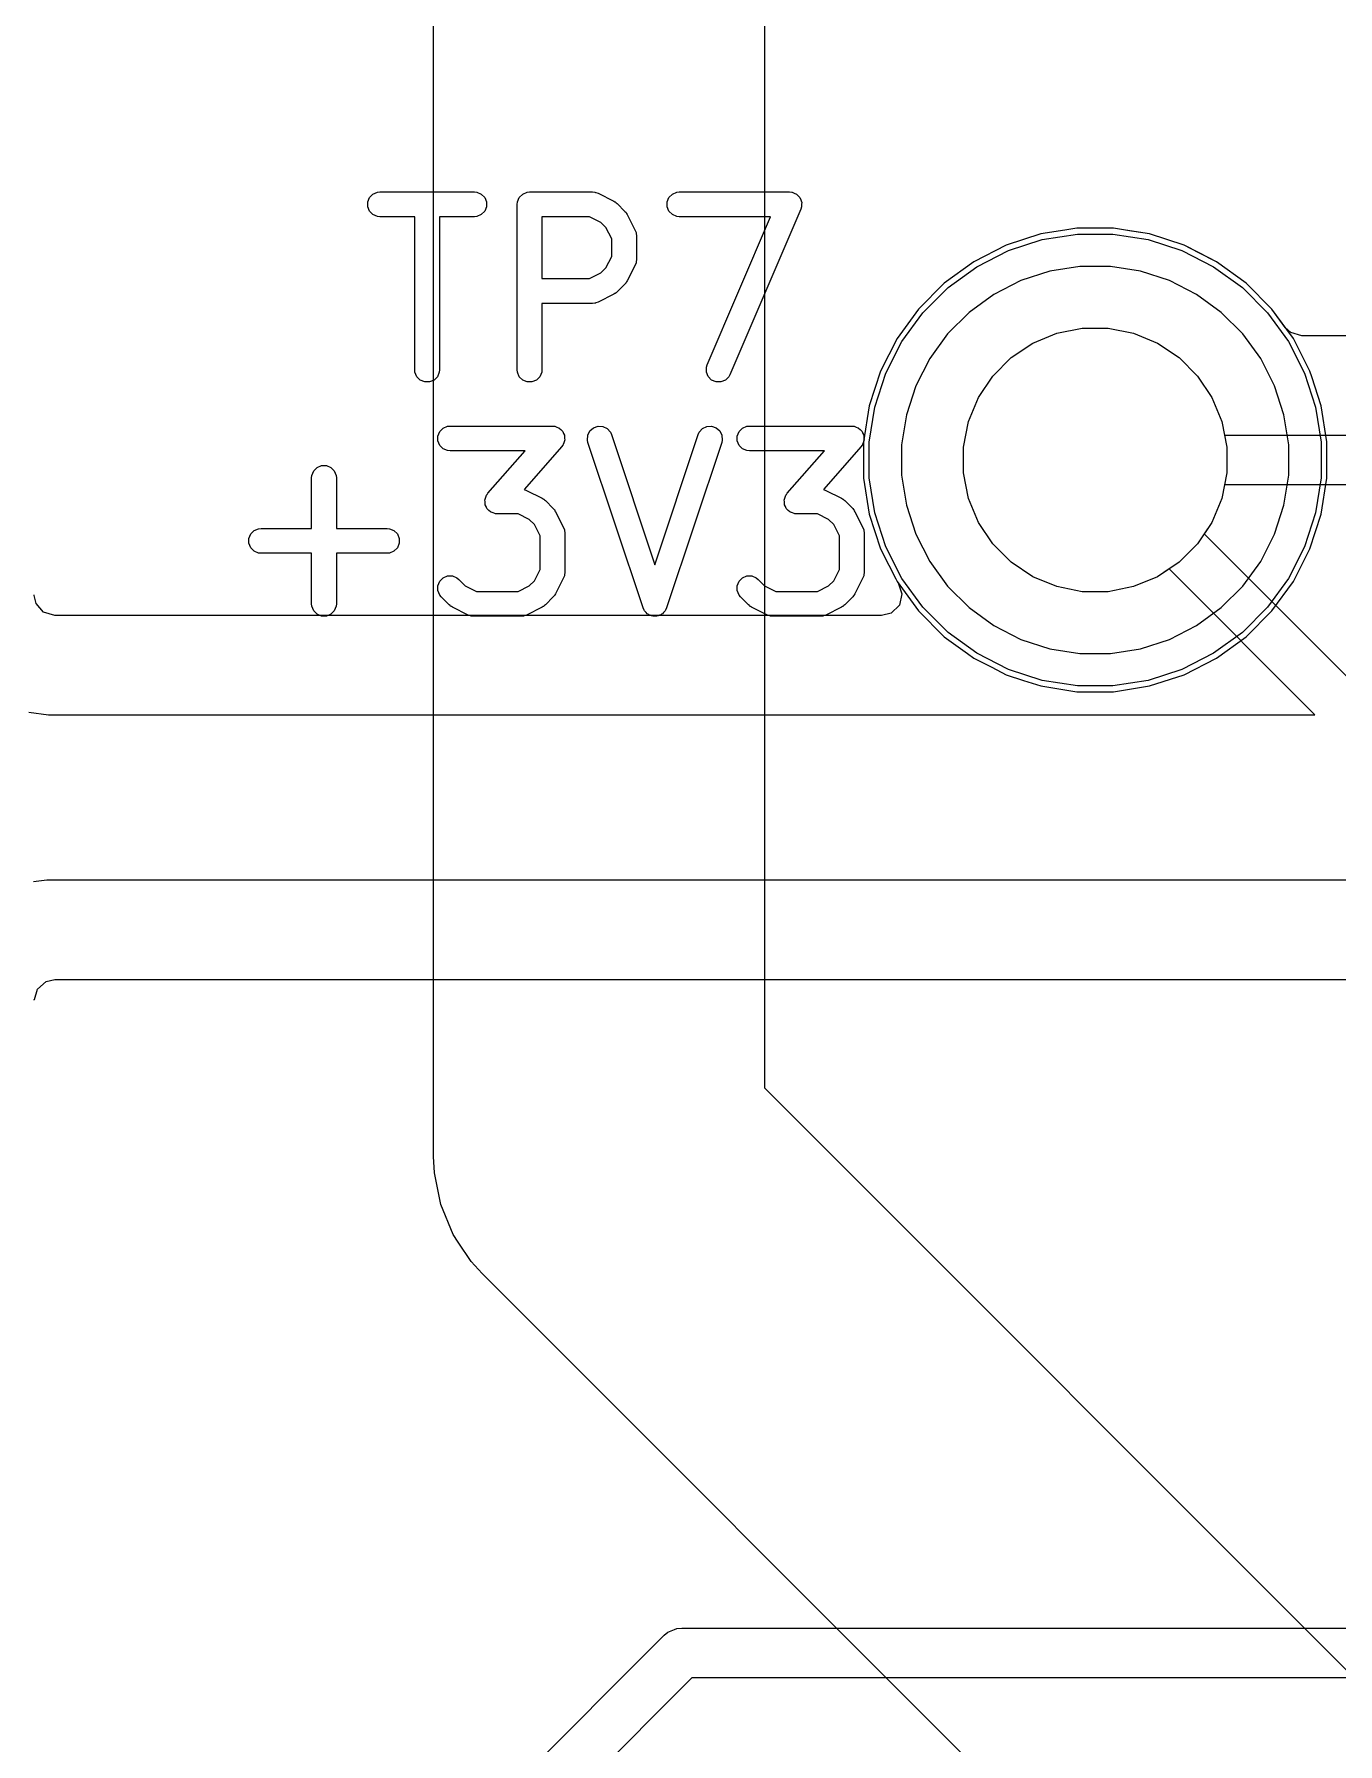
# Model space of a CAD drawing. Header units: inches. Extents: x 1.3 to 5.24, y -7.03 to -1.12.
# Drawn here: x 3.2908 to 3.601, y -2.4823 to -2.0754 of the extents above; entities that cross this region are included whole.
import ezdxf

# ---------------------------------------------------------------- set-up
doc = ezdxf.new("R2010")
doc.units = ezdxf.units.IN
doc.header["$MEASUREMENT"] = 0
for name, color, linetype, true_color in [('B.Cu', 153, 'CONTINUOUS', 0x4d7fc4), ('B.Mask', 4, 'CONTINUOUS', 0x02ffee), ('F.Cu', 13, 'CONTINUOUS', 0xc83434), ('F.Mask', 201, 'CONTINUOUS', 0xd864ff), ('F.Silkscreen', 41, 'CONTINUOUS', 0xf2eda1), ('In1.Cu', 91, 'CONTINUOUS', 0x7fc87f), ('In2.Cu', 33, 'CONTINUOUS', 0xce7d2c)]:
    doc.layers.add(name, color=color, linetype=linetype, true_color=true_color)

msp = doc.modelspace()

# ---------------------------------------------------------------- linework, layer by layer
at = {"layer": 'B.Cu', "linetype": 'CONTINUOUS'}
for p, q in [((3.5304, -2.12299), (3.52214, -2.12567)), ((3.53611, -2.12209), (3.5304, -2.12299)), ((3.53897, -2.12163), (3.53611, -2.12209)), ((3.54765, -2.12163), (3.53897, -2.12163)), ((3.55193, -2.12231), (3.54765, -2.12163)), ((3.55622, -2.12299), (3.55193, -2.12231)), ((3.56447, -2.12567), (3.55622, -2.12299)), ((3.52214, -2.12567), (3.51441, -2.12961)), ((3.52214, -2.12567), (3.52214, -2.12567)), ((3.56794, -2.12744), (3.56447, -2.12567)), ((3.56447, -2.12567), (3.56447, -2.12567)), ((3.57221, -2.12961), (3.56794, -2.12744)), ((3.51441, -2.12961), (3.50739, -2.13471)), ((3.57923, -2.13471), (3.57221, -2.12961)), ((3.57221, -2.12961), (3.57221, -2.12961)), ((3.57221, -2.12961), (3.57221, -2.12961)), ((3.50739, -2.13471), (3.50125, -2.14085)), ((3.50739, -2.13471), (3.50739, -2.13471)), ((3.58536, -2.14085), (3.57923, -2.13471)), ((3.57923, -2.13471), (3.57923, -2.13471)), ((3.50125, -2.14085), (3.49615, -2.14787)), ((3.50125, -2.14085), (3.50125, -2.14085)), ((3.58888, -2.14569), (3.58536, -2.14085)), ((3.58536, -2.14085), (3.58536, -2.14085)), ((3.49615, -2.14787), (3.49221, -2.15561)), ((3.52846, -2.14899), (3.53416, -2.14663)), ((3.53416, -2.14663), (3.54022, -2.14543)), ((3.54022, -2.14543), (3.54639, -2.14543)), ((3.54639, -2.14543), (3.55245, -2.14663)), ((3.55245, -2.14663), (3.55815, -2.14899)), ((3.59047, -2.14787), (3.58888, -2.14569)), ((3.59254, -2.15195), (3.59047, -2.14787)), ((3.52333, -2.15242), (3.52846, -2.14899)), ((3.55815, -2.14899), (3.56329, -2.15242)), ((3.59441, -2.15561), (3.59254, -2.15195)), ((3.49221, -2.15561), (3.48953, -2.16386)), ((3.49221, -2.15561), (3.49221, -2.15561)), ((3.51896, -2.15679), (3.52333, -2.15242)), ((3.56329, -2.15242), (3.56765, -2.15679)), ((3.59486, -2.15702), (3.59441, -2.15561)), ((3.59441, -2.15561), (3.59441, -2.15561)), ((3.51553, -2.16192), (3.51896, -2.15679)), ((3.56765, -2.15679), (3.57108, -2.16192)), ((3.59709, -2.16386), (3.59486, -2.15702)), ((3.48953, -2.16386), (3.48817, -2.17243)), ((3.51317, -2.16763), (3.51553, -2.16192)), ((3.57108, -2.16192), (3.57345, -2.16763)), ((3.59844, -2.17243), (3.59709, -2.16386)), ((3.51196, -2.17368), (3.51317, -2.16763)), ((3.57345, -2.16763), (3.57465, -2.17368)), ((3.48817, -2.17243), (3.48817, -2.18111)), ((3.59844, -2.18111), (3.59844, -2.17243)), ((3.51196, -2.17986), (3.51196, -2.17368)), ((3.57465, -2.17368), (3.57465, -2.17986)), ((3.51317, -2.18591), (3.51196, -2.17986)), ((3.57465, -2.17986), (3.57345, -2.18591)), ((3.48817, -2.18111), (3.48953, -2.18968)), ((3.59709, -2.18968), (3.59844, -2.18111)), ((3.51553, -2.19162), (3.51317, -2.18591)), ((3.57345, -2.18591), (3.57108, -2.19162)), ((3.48953, -2.18968), (3.49221, -2.19794)), ((3.51896, -2.19675), (3.51553, -2.19162)), ((3.57108, -2.19162), (3.56765, -2.19675)), ((3.59441, -2.19794), (3.59709, -2.18968)), ((3.52333, -2.20112), (3.51896, -2.19675)), ((3.56765, -2.19675), (3.56329, -2.20112)), ((3.49221, -2.19794), (3.49221, -2.19794)), ((3.49221, -2.19794), (3.49419, -2.20183)), ((3.59047, -2.20567), (3.59441, -2.19794)), ((3.49419, -2.20183), (3.49583, -2.20505)), ((3.52846, -2.20455), (3.52333, -2.20112)), ((3.53416, -2.20691), (3.52846, -2.20455)), ((3.55815, -2.20455), (3.55245, -2.20691)), ((3.56329, -2.20112), (3.55815, -2.20455)), ((3.49583, -2.20505), (3.49615, -2.20567)), ((3.49615, -2.20567), (3.50125, -2.21269)), ((3.54022, -2.20812), (3.53416, -2.20691)), ((3.54639, -2.20812), (3.54022, -2.20812)), ((3.55245, -2.20691), (3.54639, -2.20812)), ((3.58536, -2.21269), (3.59047, -2.20567)), ((3.50125, -2.21269), (3.50125, -2.21269)), ((3.50125, -2.21269), (3.50739, -2.21883)), ((3.57923, -2.21883), (3.58536, -2.21269)), ((3.50739, -2.21883), (3.50739, -2.21883)), ((3.50739, -2.21883), (3.51288, -2.22282)), ((3.57221, -2.22393), (3.57923, -2.21883)), ((3.51288, -2.22282), (3.51441, -2.22393)), ((3.51441, -2.22393), (3.51868, -2.2261)), ((3.56447, -2.22787), (3.57221, -2.22393)), ((3.51868, -2.2261), (3.52214, -2.22787)), ((3.52214, -2.22787), (3.52214, -2.22787)), ((3.52214, -2.22787), (3.52627, -2.22921)), ((3.52627, -2.22921), (3.5304, -2.23055)), ((3.55622, -2.23055), (3.56447, -2.22787)), ((3.5304, -2.23055), (3.53897, -2.23191)), ((3.53897, -2.23191), (3.53897, -2.23191)), ((3.53897, -2.23191), (3.54765, -2.23191)), ((3.54765, -2.23191), (3.55622, -2.23055)), ((3.54765, -2.23191), (3.54765, -2.23191))]:
    msp.add_line(p, q, dxfattribs=at)
at = {"layer": 'B.Mask', "linetype": 'CONTINUOUS'}
for p, q in [((3.52846, -2.14899), (3.53416, -2.14663)), ((3.53416, -2.14663), (3.54022, -2.14543)), ((3.54022, -2.14543), (3.54639, -2.14543)), ((3.54639, -2.14543), (3.55245, -2.14663)), ((3.55245, -2.14663), (3.55815, -2.14899)), ((3.52333, -2.15242), (3.52846, -2.14899)), ((3.55815, -2.14899), (3.56329, -2.15242)), ((3.51896, -2.15679), (3.52333, -2.15242)), ((3.56329, -2.15242), (3.56765, -2.15679)), ((3.51553, -2.16192), (3.51896, -2.15679)), ((3.56765, -2.15679), (3.57108, -2.16192)), ((3.51317, -2.16763), (3.51553, -2.16192)), ((3.57108, -2.16192), (3.57345, -2.16763)), ((3.51196, -2.17368), (3.51317, -2.16763)), ((3.57345, -2.16763), (3.57465, -2.17368)), ((3.51196, -2.17986), (3.51196, -2.17368)), ((3.57465, -2.17368), (3.57465, -2.17986)), ((3.51317, -2.18591), (3.51196, -2.17986)), ((3.57465, -2.17986), (3.57345, -2.18591)), ((3.51553, -2.19162), (3.51317, -2.18591)), ((3.57345, -2.18591), (3.57108, -2.19162)), ((3.51896, -2.19675), (3.51553, -2.19162)), ((3.57108, -2.19162), (3.56765, -2.19675)), ((3.52333, -2.20112), (3.51896, -2.19675)), ((3.56765, -2.19675), (3.56329, -2.20112)), ((3.52846, -2.20455), (3.52333, -2.20112)), ((3.53416, -2.20691), (3.52846, -2.20455)), ((3.55815, -2.20455), (3.55245, -2.20691)), ((3.56329, -2.20112), (3.55815, -2.20455)), ((3.54022, -2.20812), (3.53416, -2.20691)), ((3.54639, -2.20812), (3.54022, -2.20812)), ((3.55245, -2.20691), (3.54639, -2.20812))]:
    msp.add_line(p, q, dxfattribs=at)
at = {"layer": 'F.Cu', "linetype": 'CONTINUOUS'}
for p, q in [((3.5304, -2.12299), (3.52214, -2.12567)), ((3.53657, -2.12201), (3.5304, -2.12299)), ((3.53897, -2.12163), (3.53657, -2.12201)), ((3.54765, -2.12163), (3.53897, -2.12163)), ((3.55005, -2.12201), (3.54765, -2.12163)), ((3.55622, -2.12299), (3.55005, -2.12201)), ((3.56447, -2.12567), (3.55622, -2.12299)), ((3.52214, -2.12567), (3.51441, -2.12961)), ((3.52214, -2.12567), (3.52214, -2.12567)), ((3.56802, -2.12748), (3.56447, -2.12567)), ((3.56447, -2.12567), (3.56447, -2.12567)), ((3.57221, -2.12961), (3.56802, -2.12748)), ((3.51441, -2.12961), (3.50739, -2.13471)), ((3.57923, -2.13471), (3.57221, -2.12961)), ((3.57221, -2.12961), (3.57221, -2.12961)), ((3.57221, -2.12961), (3.57221, -2.12961)), ((3.50739, -2.13471), (3.50125, -2.14085)), ((3.50739, -2.13471), (3.50739, -2.13471)), ((3.58536, -2.14085), (3.57923, -2.13471)), ((3.57923, -2.13471), (3.57923, -2.13471)), ((3.50125, -2.14085), (3.49615, -2.14787)), ((3.50125, -2.14085), (3.50125, -2.14085)), ((3.58853, -2.14521), (3.58536, -2.14085)), ((3.49615, -2.14787), (3.49221, -2.15561)), ((3.52846, -2.14899), (3.53416, -2.14663)), ((3.53416, -2.14663), (3.54022, -2.14543)), ((3.54022, -2.14543), (3.54639, -2.14543)), ((3.54639, -2.14543), (3.55245, -2.14663)), ((3.55245, -2.14663), (3.55815, -2.14899)), ((3.58984, -2.14645), (3.58853, -2.14521)), ((3.59248, -2.14722), (3.58984, -2.14645)), ((3.65415, -2.14722), (3.59248, -2.14722)), ((3.52333, -2.15242), (3.52846, -2.14899)), ((3.55815, -2.14899), (3.56329, -2.15242)), ((3.49221, -2.15561), (3.48953, -2.16386)), ((3.49221, -2.15561), (3.49221, -2.15561)), ((3.51896, -2.15679), (3.52333, -2.15242)), ((3.56329, -2.15242), (3.56765, -2.15679)), ((3.51553, -2.16192), (3.51896, -2.15679)), ((3.56765, -2.15679), (3.57108, -2.16192)), ((3.48953, -2.16386), (3.48817, -2.17243)), ((3.51317, -2.16763), (3.51553, -2.16192)), ((3.57108, -2.16192), (3.57345, -2.16763)), ((3.51196, -2.17368), (3.51317, -2.16763)), ((3.57345, -2.16763), (3.57409, -2.17087)), ((3.48817, -2.17243), (3.48817, -2.18111)), ((3.57409, -2.17087), (3.67894, -2.17087)), ((3.51196, -2.17986), (3.51196, -2.17368)), ((3.51317, -2.18591), (3.51196, -2.17986)), ((3.48817, -2.18111), (3.48953, -2.18968)), ((3.57409, -2.18268), (3.57345, -2.18591)), ((3.67894, -2.18268), (3.57409, -2.18268)), ((3.51553, -2.19162), (3.51317, -2.18591)), ((3.57345, -2.18591), (3.57108, -2.19162)), ((3.48953, -2.18968), (3.49221, -2.19794)), ((3.51896, -2.19675), (3.51553, -2.19162)), ((3.57108, -2.19162), (3.56925, -2.19436)), ((3.52333, -2.20112), (3.51896, -2.19675)), ((3.56925, -2.19436), (3.61229, -2.2374)), ((3.49221, -2.19794), (3.49221, -2.19794)), ((3.49221, -2.19794), (3.49419, -2.20183)), ((3.49419, -2.20183), (3.49543, -2.20426)), ((3.49543, -2.20426), (3.49615, -2.20567)), ((3.52846, -2.20455), (3.52333, -2.20112)), ((3.53416, -2.20691), (3.52846, -2.20455)), ((3.55815, -2.20455), (3.55245, -2.20691)), ((3.5609, -2.20271), (3.55815, -2.20455)), ((3.59559, -2.2374), (3.5609, -2.20271)), ((3.29078, -2.20904), (3.29077, -2.20888)), ((3.2908, -2.20904), (3.29078, -2.20904)), ((3.29121, -2.21091), (3.2908, -2.20904)), ((3.49615, -2.20567), (3.49639, -2.20601)), ((3.49639, -2.20601), (3.49732, -2.2086)), ((3.49732, -2.2086), (3.4967, -2.21128)), ((3.54022, -2.20812), (3.53416, -2.20691)), ((3.54639, -2.20812), (3.54022, -2.20812)), ((3.55245, -2.20691), (3.54639, -2.20812)), ((3.29301, -2.21298), (3.29121, -2.21091)), ((3.29565, -2.21376), (3.29301, -2.21298)), ((3.4967, -2.21128), (3.49472, -2.2132)), ((3.49245, -2.21376), (3.29565, -2.21376)), ((3.49472, -2.2132), (3.49245, -2.21376)), ((3.28948, -2.23679), (3.29415, -2.2374)), ((3.29415, -2.2374), (3.32677, -2.2374)), ((3.32677, -2.2374), (3.59559, -2.2374)), ((3.29382, -2.27677), (3.29058, -2.27712)), ((3.32677, -2.27677), (3.29382, -2.27677)), ((3.61547, -2.27677), (3.32677, -2.27677)), ((3.29154, -2.30266), (3.29362, -2.30085)), ((3.29362, -2.30085), (3.29565, -2.30041)), ((3.29565, -2.30041), (3.32336, -2.30041)), ((3.32336, -2.30041), (3.60365, -2.30041)), ((3.29077, -2.30529), (3.29078, -2.30513)), ((3.29078, -2.30513), (3.29082, -2.30513)), ((3.29082, -2.30513), (3.29154, -2.30266))]:
    msp.add_line(p, q, dxfattribs=at)
at = {"layer": 'F.Mask', "linetype": 'CONTINUOUS'}
for p, q in [((3.52846, -2.14899), (3.53416, -2.14663)), ((3.53416, -2.14663), (3.54022, -2.14543)), ((3.54022, -2.14543), (3.54639, -2.14543)), ((3.54639, -2.14543), (3.55245, -2.14663)), ((3.55245, -2.14663), (3.55815, -2.14899)), ((3.52333, -2.15242), (3.52846, -2.14899)), ((3.55815, -2.14899), (3.56329, -2.15242)), ((3.51896, -2.15679), (3.52333, -2.15242)), ((3.56329, -2.15242), (3.56765, -2.15679)), ((3.51553, -2.16192), (3.51896, -2.15679)), ((3.56765, -2.15679), (3.57108, -2.16192)), ((3.51317, -2.16763), (3.51553, -2.16192)), ((3.57108, -2.16192), (3.57345, -2.16763)), ((3.51196, -2.17368), (3.51317, -2.16763)), ((3.57345, -2.16763), (3.57465, -2.17368)), ((3.51196, -2.17986), (3.51196, -2.17368)), ((3.57465, -2.17368), (3.57465, -2.17986)), ((3.51317, -2.18591), (3.51196, -2.17986)), ((3.57465, -2.17986), (3.57345, -2.18591)), ((3.51553, -2.19162), (3.51317, -2.18591)), ((3.57345, -2.18591), (3.57108, -2.19162)), ((3.51896, -2.19675), (3.51553, -2.19162)), ((3.57108, -2.19162), (3.56765, -2.19675)), ((3.52333, -2.20112), (3.51896, -2.19675)), ((3.56765, -2.19675), (3.56329, -2.20112)), ((3.52846, -2.20455), (3.52333, -2.20112)), ((3.53416, -2.20691), (3.52846, -2.20455)), ((3.55815, -2.20455), (3.55245, -2.20691)), ((3.56329, -2.20112), (3.55815, -2.20455)), ((3.54022, -2.20812), (3.53416, -2.20691)), ((3.54639, -2.20812), (3.54022, -2.20812)), ((3.55245, -2.20691), (3.54639, -2.20812))]:
    msp.add_line(p, q, dxfattribs=at)
at = {"layer": 'F.Silkscreen', "linetype": 'CONTINUOUS'}
for p, q in [((3.37016, -2.11536), (3.3706, -2.1143)), ((3.37016, -2.11651), (3.37016, -2.11536)), ((3.3706, -2.1143), (3.37141, -2.11348)), ((3.37141, -2.11348), (3.37248, -2.11304)), ((3.37248, -2.11304), (3.37305, -2.11299)), ((3.37305, -2.11299), (3.39555, -2.11299)), ((3.39555, -2.11299), (3.39613, -2.11304)), ((3.39613, -2.11304), (3.39719, -2.11348)), ((3.39719, -2.11348), (3.39801, -2.1143)), ((3.39801, -2.1143), (3.39845, -2.11536)), ((3.39845, -2.11536), (3.39845, -2.11651)), ((3.40572, -2.11594), (3.40578, -2.11536)), ((3.40578, -2.11536), (3.40622, -2.1143)), ((3.40622, -2.1143), (3.40704, -2.11348)), ((3.40704, -2.11348), (3.4081, -2.11304)), ((3.4081, -2.11304), (3.40868, -2.11299)), ((3.40868, -2.11299), (3.42367, -2.11299)), ((3.42367, -2.11299), (3.42425, -2.11304)), ((3.42425, -2.11304), (3.42435, -2.11308)), ((3.42435, -2.11308), (3.42445, -2.11309)), ((3.42445, -2.11309), (3.42499, -2.1133)), ((3.42499, -2.1133), (3.42874, -2.11517)), ((3.42874, -2.11517), (3.42899, -2.11533)), ((3.42899, -2.11533), (3.42906, -2.11536)), ((3.42906, -2.11536), (3.42914, -2.11542)), ((3.42914, -2.11542), (3.42923, -2.11548)), ((3.42923, -2.11548), (3.42928, -2.11554)), ((3.4414, -2.11536), (3.44184, -2.1143)), ((3.4414, -2.11651), (3.4414, -2.11536)), ((3.44184, -2.1143), (3.44266, -2.11348)), ((3.44266, -2.11348), (3.44372, -2.11304)), ((3.44372, -2.11304), (3.4443, -2.11299)), ((3.4443, -2.11299), (3.47054, -2.11299)), ((3.47054, -2.11299), (3.47112, -2.11304)), ((3.47112, -2.11304), (3.47114, -2.11305)), ((3.47114, -2.11305), (3.47115, -2.11305)), ((3.47115, -2.11305), (3.47167, -2.11327)), ((3.47167, -2.11327), (3.47218, -2.11348)), ((3.47218, -2.11348), (3.4722, -2.1135)), ((3.4722, -2.1135), (3.47221, -2.1135)), ((3.47221, -2.1135), (3.4726, -2.1139)), ((3.4726, -2.1139), (3.473, -2.1143)), ((3.473, -2.1143), (3.473, -2.11431)), ((3.473, -2.11431), (3.47302, -2.11433)), ((3.47302, -2.11433), (3.47323, -2.11485)), ((3.47323, -2.11485), (3.47344, -2.11536)), ((3.47344, -2.11536), (3.47344, -2.11538)), ((3.47344, -2.11538), (3.47345, -2.1154)), ((3.47345, -2.1154), (3.47344, -2.11596)), ((3.3706, -2.11758), (3.37016, -2.11651)), ((3.37141, -2.11839), (3.3706, -2.11758)), ((3.37248, -2.11883), (3.37141, -2.11839)), ((3.37305, -2.11889), (3.37248, -2.11883)), ((3.38135, -2.11889), (3.37305, -2.11889)), ((3.38135, -2.15531), (3.38135, -2.11889)), ((3.39555, -2.11889), (3.38726, -2.11889)), ((3.38726, -2.11889), (3.38726, -2.15531)), ((3.39613, -2.11883), (3.39555, -2.11889)), ((3.39719, -2.11839), (3.39613, -2.11883)), ((3.39801, -2.11758), (3.39719, -2.11839)), ((3.39845, -2.11651), (3.39801, -2.11758)), ((3.40572, -2.15531), (3.40572, -2.11594)), ((3.42298, -2.11889), (3.41163, -2.11889)), ((3.41163, -2.11889), (3.41163, -2.13361)), ((3.42567, -2.12024), (3.42298, -2.11889)), ((3.42928, -2.11554), (3.42951, -2.11572)), ((3.42951, -2.11572), (3.43139, -2.1176)), ((3.43139, -2.1176), (3.43157, -2.11783)), ((3.43157, -2.11783), (3.43163, -2.11788)), ((3.43163, -2.11788), (3.43169, -2.11797)), ((3.43169, -2.11797), (3.43175, -2.11805)), ((3.43175, -2.11805), (3.43178, -2.11812)), ((3.43178, -2.11812), (3.43194, -2.11837)), ((3.43194, -2.11837), (3.43381, -2.12212)), ((3.44184, -2.11758), (3.4414, -2.11651)), ((3.44266, -2.11839), (3.44184, -2.11758)), ((3.44372, -2.11883), (3.44266, -2.11839)), ((3.4443, -2.11889), (3.44372, -2.11883)), ((3.46606, -2.11889), (3.4443, -2.11889)), ((3.45096, -2.15414), (3.46606, -2.11889)), ((3.47326, -2.1171), (3.45638, -2.15647)), ((3.47343, -2.11655), (3.47326, -2.1171)), ((3.47344, -2.11651), (3.47343, -2.11653)), ((3.47343, -2.11653), (3.47343, -2.11655)), ((3.47344, -2.11596), (3.47344, -2.11651)), ((3.42687, -2.12144), (3.42567, -2.12024)), ((3.42822, -2.12413), (3.42687, -2.12144)), ((3.43381, -2.12212), (3.43402, -2.12266)), ((3.43402, -2.12266), (3.43403, -2.12276)), ((3.43403, -2.12276), (3.43407, -2.12286)), ((3.43407, -2.12286), (3.43413, -2.12344)), ((3.43413, -2.12344), (3.43413, -2.12906)), ((3.53072, -2.12432), (3.53908, -2.123)), ((3.53908, -2.123), (3.54754, -2.123)), ((3.54754, -2.123), (3.5559, -2.12432)), ((3.42822, -2.12836), (3.42822, -2.12413)), ((3.51513, -2.13078), (3.52267, -2.12694)), ((3.52267, -2.12694), (3.53072, -2.12432)), ((3.5559, -2.12432), (3.56395, -2.12694)), ((3.56395, -2.12694), (3.57149, -2.13078)), ((3.42567, -2.13226), (3.42687, -2.13106)), ((3.42687, -2.13106), (3.42822, -2.12836)), ((3.43381, -2.13038), (3.43194, -2.13413)), ((3.43402, -2.12984), (3.43381, -2.13038)), ((3.43403, -2.12974), (3.43402, -2.12984)), ((3.43407, -2.12964), (3.43403, -2.12974)), ((3.43413, -2.12906), (3.43407, -2.12964)), ((3.50828, -2.13576), (3.51513, -2.13078)), ((3.53968, -2.13071), (3.53252, -2.13184)), ((3.54693, -2.13071), (3.53968, -2.13071)), ((3.55409, -2.13184), (3.54693, -2.13071)), ((3.57149, -2.13078), (3.57834, -2.13576)), ((3.41163, -2.13361), (3.42298, -2.13361)), ((3.42298, -2.13361), (3.42567, -2.13226)), ((3.43139, -2.1349), (3.42951, -2.13677)), ((3.43157, -2.13467), (3.43139, -2.1349)), ((3.43163, -2.13462), (3.43157, -2.13467)), ((3.43169, -2.13453), (3.43163, -2.13462)), ((3.43175, -2.13445), (3.43169, -2.13453)), ((3.43178, -2.13438), (3.43175, -2.13445)), ((3.43194, -2.13413), (3.43178, -2.13438)), ((3.50229, -2.14174), (3.50828, -2.13576)), ((3.52563, -2.13408), (3.51916, -2.13738)), ((3.53252, -2.13184), (3.52563, -2.13408)), ((3.56099, -2.13408), (3.55409, -2.13184)), ((3.56745, -2.13738), (3.56099, -2.13408)), ((3.57834, -2.13576), (3.58432, -2.14174)), ((3.42367, -2.13951), (3.41163, -2.13951)), ((3.41163, -2.13951), (3.41163, -2.15531)), ((3.42425, -2.13946), (3.42367, -2.13951)), ((3.42435, -2.13942), (3.42425, -2.13946)), ((3.42445, -2.13941), (3.42435, -2.13942)), ((3.42499, -2.1392), (3.42445, -2.13941)), ((3.42874, -2.13733), (3.42499, -2.1392)), ((3.42899, -2.13717), (3.42874, -2.13733)), ((3.42906, -2.13714), (3.42899, -2.13717)), ((3.42914, -2.13707), (3.42906, -2.13714)), ((3.42923, -2.13702), (3.42914, -2.13707)), ((3.42928, -2.13696), (3.42923, -2.13702)), ((3.42951, -2.13677), (3.42928, -2.13696)), ((3.51916, -2.13738), (3.5133, -2.14164)), ((3.57332, -2.14164), (3.56745, -2.13738)), ((3.49732, -2.14859), (3.50229, -2.14174)), ((3.5133, -2.14164), (3.50817, -2.14676)), ((3.57844, -2.14676), (3.57332, -2.14164)), ((3.58432, -2.14174), (3.5893, -2.14859)), ((3.50817, -2.14676), (3.50391, -2.15263)), ((3.5827, -2.15263), (3.57844, -2.14676)), ((3.49348, -2.15613), (3.49732, -2.14859)), ((3.5893, -2.14859), (3.59314, -2.15613)), ((3.38141, -2.15588), (3.38135, -2.15531)), ((3.38185, -2.15695), (3.38141, -2.15588)), ((3.3872, -2.15588), (3.38676, -2.15695)), ((3.38726, -2.15531), (3.3872, -2.15588)), ((3.40578, -2.15588), (3.40572, -2.15531)), ((3.40622, -2.15695), (3.40578, -2.15588)), ((3.41157, -2.15588), (3.41113, -2.15695)), ((3.41163, -2.15531), (3.41157, -2.15588)), ((3.45077, -2.15585), (3.45078, -2.1547)), ((3.45119, -2.15692), (3.45077, -2.15585)), ((3.45078, -2.1547), (3.45096, -2.15414)), ((3.49086, -2.16418), (3.49348, -2.15613)), ((3.50391, -2.15263), (3.50062, -2.15909)), ((3.586, -2.15909), (3.5827, -2.15263)), ((3.59314, -2.15613), (3.59575, -2.16418)), ((3.38266, -2.15776), (3.38185, -2.15695)), ((3.38373, -2.1582), (3.38266, -2.15776)), ((3.38488, -2.1582), (3.38373, -2.1582)), ((3.38594, -2.15776), (3.38488, -2.1582)), ((3.38676, -2.15695), (3.38594, -2.15776)), ((3.40704, -2.15776), (3.40622, -2.15695)), ((3.4081, -2.1582), (3.40704, -2.15776)), ((3.40925, -2.1582), (3.4081, -2.1582)), ((3.41032, -2.15776), (3.40925, -2.1582)), ((3.41113, -2.15695), (3.41032, -2.15776)), ((3.452, -2.15774), (3.45119, -2.15692)), ((3.45306, -2.1582), (3.452, -2.15774)), ((3.45421, -2.15821), (3.45306, -2.1582)), ((3.45528, -2.15778), (3.45421, -2.15821)), ((3.4561, -2.15698), (3.45528, -2.15778)), ((3.45638, -2.15647), (3.4561, -2.15698)), ((3.50062, -2.15909), (3.49838, -2.16599)), ((3.58824, -2.16599), (3.586, -2.15909)), ((3.48954, -2.17254), (3.49086, -2.16418)), ((3.59575, -2.16418), (3.59708, -2.17254)), ((3.49838, -2.16599), (3.49724, -2.17315)), ((3.58937, -2.17315), (3.58824, -2.16599)), ((3.38685, -2.17107), (3.38729, -2.17001)), ((3.38685, -2.17222), (3.38685, -2.17107)), ((3.38729, -2.17329), (3.38685, -2.17222)), ((3.38729, -2.17001), (3.38811, -2.16919)), ((3.38811, -2.16919), (3.38917, -2.16875)), ((3.38917, -2.16875), (3.38975, -2.16869)), ((3.38975, -2.16869), (3.41412, -2.16869)), ((3.41412, -2.16869), (3.41443, -2.16872)), ((3.41443, -2.16872), (3.4145, -2.16872)), ((3.4145, -2.16872), (3.41456, -2.16874)), ((3.41456, -2.16874), (3.4147, -2.16875)), ((3.4147, -2.16875), (3.41514, -2.16893)), ((3.41514, -2.16893), (3.41559, -2.16909)), ((3.41559, -2.16909), (3.41567, -2.16915)), ((3.41567, -2.16915), (3.41576, -2.16919)), ((3.41576, -2.16919), (3.4161, -2.16953)), ((3.4161, -2.16953), (3.41646, -2.16985)), ((3.41646, -2.16985), (3.41651, -2.16994)), ((3.41651, -2.16994), (3.41658, -2.17001)), ((3.41658, -2.17001), (3.41676, -2.17045)), ((3.41676, -2.17045), (3.41697, -2.17088)), ((3.41702, -2.17222), (3.41683, -2.17267)), ((3.41697, -2.17088), (3.41698, -2.17098)), ((3.41698, -2.17098), (3.41702, -2.17107)), ((3.41702, -2.17107), (3.41702, -2.17155)), ((3.41702, -2.17155), (3.41705, -2.17203)), ((3.41705, -2.17203), (3.41702, -2.17212)), ((3.41702, -2.17212), (3.41702, -2.17222)), ((3.42244, -2.17202), (3.42252, -2.17087)), ((3.42257, -2.17258), (3.42244, -2.17202)), ((3.42252, -2.17087), (3.42304, -2.16984)), ((3.42304, -2.16984), (3.42391, -2.16908)), ((3.42391, -2.16908), (3.425, -2.16872)), ((3.425, -2.16872), (3.42615, -2.1688)), ((3.42615, -2.1688), (3.42718, -2.16931)), ((3.42718, -2.16931), (3.42794, -2.17018)), ((3.42794, -2.17018), (3.42817, -2.17071)), ((3.42817, -2.17071), (3.43849, -2.20168)), ((3.43849, -2.20168), (3.44882, -2.17071)), ((3.44882, -2.17071), (3.44905, -2.17018)), ((3.44905, -2.17018), (3.44981, -2.16931)), ((3.44981, -2.16931), (3.45084, -2.1688)), ((3.45084, -2.1688), (3.45199, -2.16872)), ((3.45199, -2.16872), (3.45308, -2.16908)), ((3.45308, -2.16908), (3.45395, -2.16984)), ((3.45395, -2.16984), (3.45446, -2.17087)), ((3.45455, -2.17202), (3.45442, -2.17258)), ((3.45446, -2.17087), (3.45455, -2.17202)), ((3.45809, -2.17107), (3.45854, -2.17001)), ((3.45809, -2.17222), (3.45809, -2.17107)), ((3.45854, -2.17329), (3.45809, -2.17222)), ((3.45854, -2.17001), (3.45935, -2.16919)), ((3.45935, -2.16919), (3.46041, -2.16875)), ((3.46041, -2.16875), (3.46099, -2.16869)), ((3.46099, -2.16869), (3.48536, -2.16869)), ((3.48536, -2.16869), (3.48567, -2.16872)), ((3.48567, -2.16872), (3.48574, -2.16872)), ((3.48574, -2.16872), (3.4858, -2.16874)), ((3.4858, -2.16874), (3.48594, -2.16875)), ((3.48594, -2.16875), (3.48638, -2.16893)), ((3.48638, -2.16893), (3.48684, -2.16909)), ((3.48684, -2.16909), (3.48691, -2.16915)), ((3.48691, -2.16915), (3.487, -2.16919)), ((3.487, -2.16919), (3.48734, -2.16953)), ((3.48734, -2.16953), (3.4877, -2.16985)), ((3.4877, -2.16985), (3.48775, -2.16994)), ((3.48775, -2.16994), (3.48782, -2.17001)), ((3.48782, -2.17001), (3.488, -2.17045)), ((3.488, -2.17045), (3.48821, -2.17088)), ((3.48826, -2.17222), (3.48807, -2.17267)), ((3.48821, -2.17088), (3.48822, -2.17098)), ((3.48822, -2.17098), (3.48826, -2.17107)), ((3.48826, -2.17107), (3.48826, -2.17155)), ((3.48826, -2.17155), (3.48829, -2.17203)), ((3.48829, -2.17203), (3.48826, -2.17212)), ((3.48826, -2.17212), (3.48826, -2.17222)), ((3.38811, -2.1741), (3.38729, -2.17329)), ((3.38917, -2.17454), (3.38811, -2.1741)), ((3.38975, -2.1746), (3.38917, -2.17454)), ((3.40761, -2.1746), (3.38975, -2.1746)), ((3.39878, -2.1847), (3.40761, -2.1746)), ((3.41634, -2.17359), (3.40741, -2.1838)), ((3.41652, -2.17334), (3.41634, -2.17359)), ((3.41658, -2.17329), (3.41652, -2.17334)), ((3.4166, -2.17323), (3.41658, -2.17329)), ((3.41668, -2.17312), (3.4166, -2.17323)), ((3.41683, -2.17267), (3.41668, -2.17312)), ((3.43569, -2.21195), (3.42257, -2.17258)), ((3.45442, -2.17258), (3.44129, -2.21195)), ((3.45935, -2.1741), (3.45854, -2.17329)), ((3.46041, -2.17454), (3.45935, -2.1741)), ((3.46099, -2.1746), (3.46041, -2.17454)), ((3.47886, -2.1746), (3.46099, -2.1746)), ((3.47002, -2.1847), (3.47886, -2.1746)), ((3.48758, -2.17359), (3.47865, -2.1838)), ((3.48776, -2.17334), (3.48758, -2.17359)), ((3.48782, -2.17329), (3.48776, -2.17334)), ((3.48784, -2.17323), (3.48782, -2.17329)), ((3.48792, -2.17312), (3.48784, -2.17323)), ((3.48807, -2.17267), (3.48792, -2.17312)), ((3.48954, -2.17315), (3.48954, -2.17254)), ((3.48954, -2.181), (3.48954, -2.17315)), ((3.49724, -2.17315), (3.49724, -2.1804)), ((3.58937, -2.1804), (3.58937, -2.17315)), ((3.59708, -2.17254), (3.59708, -2.181)), ((3.3568, -2.18102), (3.35686, -2.18044)), ((3.35686, -2.18044), (3.3573, -2.17938)), ((3.3573, -2.17938), (3.35811, -2.17857)), ((3.35811, -2.17857), (3.35918, -2.17812)), ((3.35918, -2.17812), (3.36033, -2.17812)), ((3.36033, -2.17812), (3.36139, -2.17857)), ((3.36139, -2.17857), (3.36221, -2.17938)), ((3.36221, -2.17938), (3.36265, -2.18044)), ((3.36265, -2.18044), (3.36271, -2.18102)), ((3.49724, -2.1804), (3.49838, -2.18756)), ((3.58824, -2.18756), (3.58937, -2.1804)), ((3.3568, -2.19307), (3.3568, -2.18102)), ((3.36271, -2.18102), (3.36271, -2.19307)), ((3.40741, -2.1838), (3.40794, -2.184)), ((3.40794, -2.184), (3.41169, -2.18588)), ((3.47865, -2.1838), (3.47918, -2.184)), ((3.47918, -2.184), (3.48293, -2.18588)), ((3.49086, -2.18936), (3.48954, -2.181)), ((3.59708, -2.181), (3.59575, -2.18936)), ((3.39807, -2.18626), (3.3981, -2.18617)), ((3.3981, -2.18674), (3.39807, -2.18626)), ((3.3981, -2.18607), (3.39829, -2.18563)), ((3.3981, -2.18617), (3.3981, -2.18607)), ((3.3981, -2.18722), (3.3981, -2.18674)), ((3.39814, -2.18731), (3.3981, -2.18722)), ((3.39815, -2.18741), (3.39814, -2.18731)), ((3.39836, -2.18784), (3.39815, -2.18741)), ((3.39829, -2.18563), (3.39844, -2.18517)), ((3.39854, -2.18829), (3.39836, -2.18784)), ((3.39844, -2.18517), (3.39852, -2.18506)), ((3.39852, -2.18506), (3.39854, -2.185)), ((3.39854, -2.185), (3.3986, -2.18495)), ((3.39861, -2.18836), (3.39854, -2.18829)), ((3.3986, -2.18495), (3.39878, -2.1847)), ((3.39866, -2.18844), (3.39861, -2.18836)), ((3.39902, -2.18876), (3.39866, -2.18844)), ((3.41169, -2.18588), (3.41194, -2.18603)), ((3.41194, -2.18603), (3.41201, -2.18606)), ((3.41201, -2.18606), (3.41209, -2.18613)), ((3.41209, -2.18613), (3.41218, -2.18619)), ((3.41218, -2.18619), (3.41223, -2.18625)), ((3.41223, -2.18625), (3.41246, -2.18643)), ((3.41246, -2.18643), (3.41433, -2.18831)), ((3.41433, -2.18831), (3.41452, -2.18853)), ((3.41452, -2.18853), (3.41458, -2.18858)), ((3.41458, -2.18858), (3.41464, -2.18867)), ((3.41464, -2.18867), (3.4147, -2.18875)), ((3.46931, -2.18626), (3.46934, -2.18617)), ((3.46934, -2.18674), (3.46931, -2.18626)), ((3.46934, -2.18607), (3.46953, -2.18563)), ((3.46934, -2.18617), (3.46934, -2.18607)), ((3.46934, -2.18722), (3.46934, -2.18674)), ((3.46938, -2.18731), (3.46934, -2.18722)), ((3.46939, -2.18741), (3.46938, -2.18731)), ((3.4696, -2.18784), (3.46939, -2.18741)), ((3.46953, -2.18563), (3.46968, -2.18517)), ((3.46978, -2.18829), (3.4696, -2.18784)), ((3.46968, -2.18517), (3.46976, -2.18506)), ((3.46976, -2.18506), (3.46978, -2.185)), ((3.46978, -2.185), (3.46984, -2.18495)), ((3.46985, -2.18836), (3.46978, -2.18829)), ((3.46984, -2.18495), (3.47002, -2.1847)), ((3.4699, -2.18844), (3.46985, -2.18836)), ((3.47026, -2.18876), (3.4699, -2.18844)), ((3.48293, -2.18588), (3.48318, -2.18603)), ((3.48318, -2.18603), (3.48325, -2.18606)), ((3.48325, -2.18606), (3.48333, -2.18613)), ((3.48333, -2.18613), (3.48342, -2.18619)), ((3.48342, -2.18619), (3.48347, -2.18625)), ((3.48347, -2.18625), (3.4837, -2.18643)), ((3.4837, -2.18643), (3.48558, -2.18831)), ((3.48558, -2.18831), (3.48576, -2.18853)), ((3.48576, -2.18853), (3.48582, -2.18858)), ((3.48582, -2.18858), (3.48588, -2.18867)), ((3.48588, -2.18867), (3.48594, -2.18875)), ((3.49838, -2.18756), (3.50062, -2.19445)), ((3.586, -2.19445), (3.58824, -2.18756)), ((3.39936, -2.1891), (3.39902, -2.18876)), ((3.39945, -2.18914), (3.39936, -2.1891)), ((3.39952, -2.1892), (3.39945, -2.18914)), ((3.39998, -2.18936), (3.39952, -2.1892)), ((3.40042, -2.18954), (3.39998, -2.18936)), ((3.40056, -2.18955), (3.40042, -2.18954)), ((3.40062, -2.18957), (3.40056, -2.18955)), ((3.40069, -2.18957), (3.40062, -2.18957)), ((3.401, -2.1896), (3.40069, -2.18957)), ((3.40593, -2.1896), (3.401, -2.1896)), ((3.40862, -2.19095), (3.40593, -2.1896)), ((3.40982, -2.19214), (3.40862, -2.19095)), ((3.41117, -2.19484), (3.40982, -2.19214)), ((3.4147, -2.18875), (3.41473, -2.18883)), ((3.41473, -2.18883), (3.41489, -2.18907)), ((3.41489, -2.18907), (3.41676, -2.19282)), ((3.4706, -2.1891), (3.47026, -2.18876)), ((3.47069, -2.18914), (3.4706, -2.1891)), ((3.47077, -2.1892), (3.47069, -2.18914)), ((3.47122, -2.18936), (3.47077, -2.1892)), ((3.47166, -2.18954), (3.47122, -2.18936)), ((3.4718, -2.18955), (3.47166, -2.18954)), ((3.47186, -2.18957), (3.4718, -2.18955)), ((3.47193, -2.18957), (3.47186, -2.18957)), ((3.47224, -2.1896), (3.47193, -2.18957)), ((3.47717, -2.1896), (3.47224, -2.1896)), ((3.47986, -2.19095), (3.47717, -2.1896)), ((3.48106, -2.19214), (3.47986, -2.19095)), ((3.48241, -2.19484), (3.48106, -2.19214)), ((3.48594, -2.18875), (3.48597, -2.18883)), ((3.48597, -2.18883), (3.48613, -2.18907)), ((3.48613, -2.18907), (3.488, -2.19282)), ((3.49348, -2.19741), (3.49086, -2.18936)), ((3.59575, -2.18936), (3.59314, -2.19741)), ((3.34186, -2.19544), (3.3423, -2.19438)), ((3.34186, -2.19659), (3.34186, -2.19544)), ((3.3423, -2.19766), (3.34186, -2.19659)), ((3.3423, -2.19438), (3.34311, -2.19356)), ((3.34311, -2.19356), (3.34418, -2.19312)), ((3.34418, -2.19312), (3.34476, -2.19307)), ((3.34476, -2.19307), (3.3568, -2.19307)), ((3.36271, -2.19307), (3.37475, -2.19307)), ((3.37475, -2.19307), (3.37533, -2.19312)), ((3.37533, -2.19312), (3.37639, -2.19356)), ((3.37639, -2.19356), (3.37721, -2.19438)), ((3.37721, -2.19438), (3.37765, -2.19544)), ((3.37765, -2.19659), (3.37721, -2.19766)), ((3.37765, -2.19544), (3.37765, -2.19659)), ((3.41117, -2.20282), (3.41117, -2.19484)), ((3.41676, -2.19282), (3.41697, -2.19336)), ((3.41697, -2.19336), (3.41698, -2.19347)), ((3.41698, -2.19347), (3.41702, -2.19357)), ((3.41702, -2.19357), (3.41707, -2.19414)), ((3.41707, -2.19414), (3.41707, -2.20352)), ((3.48241, -2.20282), (3.48241, -2.19484)), ((3.488, -2.19282), (3.48821, -2.19336)), ((3.48821, -2.19336), (3.48822, -2.19347)), ((3.48822, -2.19347), (3.48826, -2.19357)), ((3.48826, -2.19357), (3.48832, -2.19414)), ((3.48832, -2.19414), (3.48832, -2.20352)), ((3.50062, -2.19445), (3.50391, -2.20091)), ((3.5827, -2.20091), (3.586, -2.19445)), ((3.34311, -2.19847), (3.3423, -2.19766)), ((3.34418, -2.19891), (3.34311, -2.19847)), ((3.34476, -2.19897), (3.34418, -2.19891)), ((3.3568, -2.19897), (3.34476, -2.19897)), ((3.3568, -2.21102), (3.3568, -2.19897)), ((3.37475, -2.19897), (3.36271, -2.19897)), ((3.36271, -2.19897), (3.36271, -2.21102)), ((3.37533, -2.19891), (3.37475, -2.19897)), ((3.37639, -2.19847), (3.37533, -2.19891)), ((3.37721, -2.19766), (3.37639, -2.19847)), ((3.49732, -2.20495), (3.49348, -2.19741)), ((3.50391, -2.20091), (3.50817, -2.20678)), ((3.57844, -2.20678), (3.5827, -2.20091)), ((3.59314, -2.19741), (3.5893, -2.20495)), ((3.38729, -2.20563), (3.38811, -2.20481)), ((3.38811, -2.20481), (3.38917, -2.20437)), ((3.38917, -2.20437), (3.39033, -2.20437)), ((3.39033, -2.20437), (3.39139, -2.20481)), ((3.39139, -2.20481), (3.39184, -2.20518)), ((3.40982, -2.20552), (3.41117, -2.20282)), ((3.41676, -2.20484), (3.41489, -2.20859)), ((3.41697, -2.2043), (3.41676, -2.20484)), ((3.41698, -2.20419), (3.41697, -2.2043)), ((3.41702, -2.20409), (3.41698, -2.20419)), ((3.41707, -2.20352), (3.41702, -2.20409)), ((3.45854, -2.20563), (3.45935, -2.20481)), ((3.45935, -2.20481), (3.46041, -2.20437)), ((3.46041, -2.20437), (3.46157, -2.20437)), ((3.46157, -2.20437), (3.46263, -2.20481)), ((3.46263, -2.20481), (3.46308, -2.20518)), ((3.48106, -2.20552), (3.48241, -2.20282)), ((3.488, -2.20484), (3.48613, -2.20859)), ((3.48821, -2.2043), (3.488, -2.20484)), ((3.48822, -2.20419), (3.48821, -2.2043)), ((3.48826, -2.20409), (3.48822, -2.20419)), ((3.48832, -2.20352), (3.48826, -2.20409)), ((3.50229, -2.2118), (3.49732, -2.20495)), ((3.5893, -2.20495), (3.58432, -2.2118)), ((3.38685, -2.20669), (3.38729, -2.20563)), ((3.38685, -2.20784), (3.38685, -2.20669)), ((3.38729, -2.20891), (3.38685, -2.20784)), ((3.38766, -2.20935), (3.38729, -2.20891)), ((3.39184, -2.20518), (3.39337, -2.20671)), ((3.39337, -2.20671), (3.39607, -2.20806)), ((3.39607, -2.20806), (3.40593, -2.20806)), ((3.40593, -2.20806), (3.40862, -2.20671)), ((3.40862, -2.20671), (3.40982, -2.20552)), ((3.41458, -2.20908), (3.41452, -2.20913)), ((3.41464, -2.20899), (3.41458, -2.20908)), ((3.4147, -2.20891), (3.41464, -2.20899)), ((3.41473, -2.20884), (3.4147, -2.20891)), ((3.41489, -2.20859), (3.41473, -2.20884)), ((3.45809, -2.20669), (3.45854, -2.20563)), ((3.45809, -2.20784), (3.45809, -2.20669)), ((3.45854, -2.20891), (3.45809, -2.20784)), ((3.4589, -2.20935), (3.45854, -2.20891)), ((3.46308, -2.20518), (3.46461, -2.20671)), ((3.46461, -2.20671), (3.46731, -2.20806)), ((3.46731, -2.20806), (3.47717, -2.20806)), ((3.47717, -2.20806), (3.47986, -2.20671)), ((3.47986, -2.20671), (3.48106, -2.20552)), ((3.48582, -2.20908), (3.48576, -2.20913)), ((3.48588, -2.20899), (3.48582, -2.20908)), ((3.48594, -2.20891), (3.48588, -2.20899)), ((3.48597, -2.20884), (3.48594, -2.20891)), ((3.48613, -2.20859), (3.48597, -2.20884)), ((3.50817, -2.20678), (3.5133, -2.21191)), ((3.57332, -2.21191), (3.57844, -2.20678)), ((3.35686, -2.21159), (3.3568, -2.21102)), ((3.3573, -2.21266), (3.35686, -2.21159)), ((3.35811, -2.21347), (3.3573, -2.21266)), ((3.36221, -2.21266), (3.36139, -2.21347)), ((3.36265, -2.21159), (3.36221, -2.21266)), ((3.36271, -2.21102), (3.36265, -2.21159)), ((3.38954, -2.21123), (3.38766, -2.20935)), ((3.38976, -2.21142), (3.38954, -2.21123)), ((3.38981, -2.21147), (3.38976, -2.21142)), ((3.3899, -2.21153), (3.38981, -2.21147)), ((3.38998, -2.2116), (3.3899, -2.21153)), ((3.39006, -2.21163), (3.38998, -2.2116)), ((3.3903, -2.21178), (3.39006, -2.21163)), ((3.39405, -2.21366), (3.3903, -2.21178)), ((3.41169, -2.21178), (3.40794, -2.21366)), ((3.41194, -2.21163), (3.41169, -2.21178)), ((3.41201, -2.2116), (3.41194, -2.21163)), ((3.41209, -2.21153), (3.41201, -2.2116)), ((3.41218, -2.21147), (3.41209, -2.21153)), ((3.41223, -2.21142), (3.41218, -2.21147)), ((3.41246, -2.21123), (3.41223, -2.21142)), ((3.41433, -2.20935), (3.41246, -2.21123)), ((3.41452, -2.20913), (3.41433, -2.20935)), ((3.43593, -2.21248), (3.43569, -2.21195)), ((3.43607, -2.21264), (3.43593, -2.21248)), ((3.43616, -2.21283), (3.43607, -2.21264)), ((3.43644, -2.21307), (3.43616, -2.21283)), ((3.43668, -2.21335), (3.43644, -2.21307)), ((3.44055, -2.21307), (3.4403, -2.21335)), ((3.44083, -2.21283), (3.44055, -2.21307)), ((3.44092, -2.21264), (3.44083, -2.21283)), ((3.44106, -2.21248), (3.44092, -2.21264)), ((3.44129, -2.21195), (3.44106, -2.21248)), ((3.46078, -2.21123), (3.4589, -2.20935)), ((3.461, -2.21142), (3.46078, -2.21123)), ((3.46105, -2.21147), (3.461, -2.21142)), ((3.46114, -2.21153), (3.46105, -2.21147)), ((3.46122, -2.2116), (3.46114, -2.21153)), ((3.4613, -2.21163), (3.46122, -2.2116)), ((3.46154, -2.21178), (3.4613, -2.21163)), ((3.46529, -2.21366), (3.46154, -2.21178)), ((3.48293, -2.21178), (3.47918, -2.21366)), ((3.48318, -2.21163), (3.48293, -2.21178)), ((3.48325, -2.2116), (3.48318, -2.21163)), ((3.48333, -2.21153), (3.48325, -2.2116)), ((3.48342, -2.21147), (3.48333, -2.21153)), ((3.48347, -2.21142), (3.48342, -2.21147)), ((3.4837, -2.21123), (3.48347, -2.21142)), ((3.48558, -2.20935), (3.4837, -2.21123)), ((3.48576, -2.20913), (3.48558, -2.20935)), ((3.50828, -2.21779), (3.50229, -2.2118)), ((3.5133, -2.21191), (3.51916, -2.21617)), ((3.56745, -2.21617), (3.57332, -2.21191)), ((3.58432, -2.2118), (3.57834, -2.21779)), ((3.35918, -2.21391), (3.35811, -2.21347)), ((3.36033, -2.21391), (3.35918, -2.21391)), ((3.36139, -2.21347), (3.36033, -2.21391)), ((3.39459, -2.21386), (3.39405, -2.21366)), ((3.3947, -2.21387), (3.39459, -2.21386)), ((3.3948, -2.21391), (3.3947, -2.21387)), ((3.39537, -2.21397), (3.3948, -2.21391)), ((3.40662, -2.21397), (3.39537, -2.21397)), ((3.4072, -2.21391), (3.40662, -2.21397)), ((3.4073, -2.21387), (3.4072, -2.21391)), ((3.4074, -2.21386), (3.4073, -2.21387)), ((3.40794, -2.21366), (3.4074, -2.21386)), ((3.43687, -2.21344), (3.43668, -2.21335)), ((3.43703, -2.21358), (3.43687, -2.21344)), ((3.43738, -2.2137), (3.43703, -2.21358)), ((3.43771, -2.21386), (3.43738, -2.2137)), ((3.43792, -2.21388), (3.43771, -2.21386)), ((3.43812, -2.21395), (3.43792, -2.21388)), ((3.43849, -2.21392), (3.43812, -2.21395)), ((3.43886, -2.21395), (3.43849, -2.21392)), ((3.43906, -2.21388), (3.43886, -2.21395)), ((3.43927, -2.21386), (3.43906, -2.21388)), ((3.4396, -2.2137), (3.43927, -2.21386)), ((3.43996, -2.21358), (3.4396, -2.2137)), ((3.44011, -2.21344), (3.43996, -2.21358)), ((3.4403, -2.21335), (3.44011, -2.21344)), ((3.46583, -2.21386), (3.46529, -2.21366)), ((3.46594, -2.21387), (3.46583, -2.21386)), ((3.46604, -2.21391), (3.46594, -2.21387)), ((3.46661, -2.21397), (3.46604, -2.21391)), ((3.47786, -2.21397), (3.46661, -2.21397)), ((3.47844, -2.21391), (3.47786, -2.21397)), ((3.47854, -2.21387), (3.47844, -2.21391)), ((3.47864, -2.21386), (3.47854, -2.21387)), ((3.47918, -2.21366), (3.47864, -2.21386)), ((3.51916, -2.21617), (3.52563, -2.21946)), ((3.56099, -2.21946), (3.56745, -2.21617)), ((3.51513, -2.22276), (3.50828, -2.21779)), ((3.52563, -2.21946), (3.53252, -2.2217)), ((3.55409, -2.2217), (3.56099, -2.21946)), ((3.57834, -2.21779), (3.57149, -2.22276)), ((3.52267, -2.2266), (3.51513, -2.22276)), ((3.53252, -2.2217), (3.53968, -2.22283)), ((3.53968, -2.22283), (3.54693, -2.22283)), ((3.54693, -2.22283), (3.55409, -2.2217)), ((3.57149, -2.22276), (3.56395, -2.2266)), ((3.53072, -2.22922), (3.52267, -2.2266)), ((3.53908, -2.23054), (3.53072, -2.22922)), ((3.5559, -2.22922), (3.54754, -2.23054)), ((3.56395, -2.2266), (3.5559, -2.22922)), ((3.54754, -2.23054), (3.53908, -2.23054))]:
    msp.add_line(p, q, dxfattribs=at)
at = {"layer": 'In1.Cu', "linetype": 'CONTINUOUS'}
for p, q in [((3.52846, -2.14899), (3.53416, -2.14663)), ((3.53416, -2.14663), (3.54022, -2.14543)), ((3.54022, -2.14543), (3.54639, -2.14543)), ((3.54639, -2.14543), (3.55245, -2.14663)), ((3.55245, -2.14663), (3.55815, -2.14899)), ((3.52333, -2.15242), (3.52846, -2.14899)), ((3.55815, -2.14899), (3.56329, -2.15242)), ((3.51896, -2.15679), (3.52333, -2.15242)), ((3.56329, -2.15242), (3.56765, -2.15679)), ((3.51553, -2.16192), (3.51896, -2.15679)), ((3.56765, -2.15679), (3.57108, -2.16192)), ((3.51317, -2.16763), (3.51553, -2.16192)), ((3.57108, -2.16192), (3.57345, -2.16763)), ((3.51196, -2.17368), (3.51317, -2.16763)), ((3.57345, -2.16763), (3.57465, -2.17368)), ((3.51196, -2.17986), (3.51196, -2.17368)), ((3.57465, -2.17368), (3.57465, -2.17986)), ((3.51317, -2.18591), (3.51196, -2.17986)), ((3.57465, -2.17986), (3.57345, -2.18591)), ((3.51553, -2.19162), (3.51317, -2.18591)), ((3.57345, -2.18591), (3.57108, -2.19162)), ((3.51896, -2.19675), (3.51553, -2.19162)), ((3.57108, -2.19162), (3.56765, -2.19675)), ((3.52333, -2.20112), (3.51896, -2.19675)), ((3.56765, -2.19675), (3.56329, -2.20112)), ((3.52846, -2.20455), (3.52333, -2.20112)), ((3.53416, -2.20691), (3.52846, -2.20455)), ((3.55815, -2.20455), (3.55245, -2.20691)), ((3.56329, -2.20112), (3.55815, -2.20455)), ((3.54022, -2.20812), (3.53416, -2.20691)), ((3.54639, -2.20812), (3.54022, -2.20812)), ((3.55245, -2.20691), (3.54639, -2.20812)), ((3.05882, -2.83834), (3.44071, -2.45645)), ((3.44071, -2.45645), (3.4416, -2.45572)), ((3.4416, -2.45572), (3.44319, -2.45506)), ((3.44319, -2.45506), (3.44373, -2.45484)), ((3.44373, -2.45484), (3.44488, -2.45472)), ((3.44488, -2.45472), (4.10406, -2.45472)), ((3.44733, -2.46654), (3.0689, -2.84497)), ((4.10406, -2.46654), (3.44733, -2.46654))]:
    msp.add_line(p, q, dxfattribs=at)
at = {"layer": 'In2.Cu', "linetype": 'CONTINUOUS'}
for p, q in [((3.38583, -2.34252), (3.38583, -2.04724)), ((3.46457, -2.06355), (3.46457, -2.32621)), ((3.52846, -2.14899), (3.53416, -2.14663)), ((3.53416, -2.14663), (3.54022, -2.14543)), ((3.54022, -2.14543), (3.54639, -2.14543)), ((3.54639, -2.14543), (3.55245, -2.14663)), ((3.55245, -2.14663), (3.55815, -2.14899)), ((3.52333, -2.15242), (3.52846, -2.14899)), ((3.55815, -2.14899), (3.56329, -2.15242)), ((3.51896, -2.15679), (3.52333, -2.15242)), ((3.56329, -2.15242), (3.56765, -2.15679)), ((3.51553, -2.16192), (3.51896, -2.15679)), ((3.56765, -2.15679), (3.57108, -2.16192)), ((3.51317, -2.16763), (3.51553, -2.16192)), ((3.57108, -2.16192), (3.57345, -2.16763)), ((3.51196, -2.17368), (3.51317, -2.16763)), ((3.57345, -2.16763), (3.57465, -2.17368)), ((3.51196, -2.17986), (3.51196, -2.17368)), ((3.57465, -2.17368), (3.57465, -2.17986)), ((3.51317, -2.18591), (3.51196, -2.17986)), ((3.57465, -2.17986), (3.57345, -2.18591)), ((3.51553, -2.19162), (3.51317, -2.18591)), ((3.57345, -2.18591), (3.57108, -2.19162)), ((3.51896, -2.19675), (3.51553, -2.19162)), ((3.57108, -2.19162), (3.56765, -2.19675)), ((3.52333, -2.20112), (3.51896, -2.19675)), ((3.56765, -2.19675), (3.56329, -2.20112)), ((3.52846, -2.20455), (3.52333, -2.20112)), ((3.53416, -2.20691), (3.52846, -2.20455)), ((3.55815, -2.20455), (3.55245, -2.20691)), ((3.56329, -2.20112), (3.55815, -2.20455)), ((3.54022, -2.20812), (3.53416, -2.20691)), ((3.54639, -2.20812), (3.54022, -2.20812)), ((3.55245, -2.20691), (3.54639, -2.20812)), ((3.46457, -2.32621), (3.79584, -2.65748)), ((3.38602, -2.34638), (3.38583, -2.34252)), ((3.38752, -2.35395), (3.38602, -2.34638)), ((3.39048, -2.36108), (3.38752, -2.35395)), ((3.3917, -2.36291), (3.39048, -2.36108)), ((3.39476, -2.3675), (3.3917, -2.36291)), ((3.39736, -2.37036), (3.39476, -2.3675)), ((3.75169, -2.72469), (3.39736, -2.37036))]:
    msp.add_line(p, q, dxfattribs=at)

doc.saveas('drawing.dxf')
